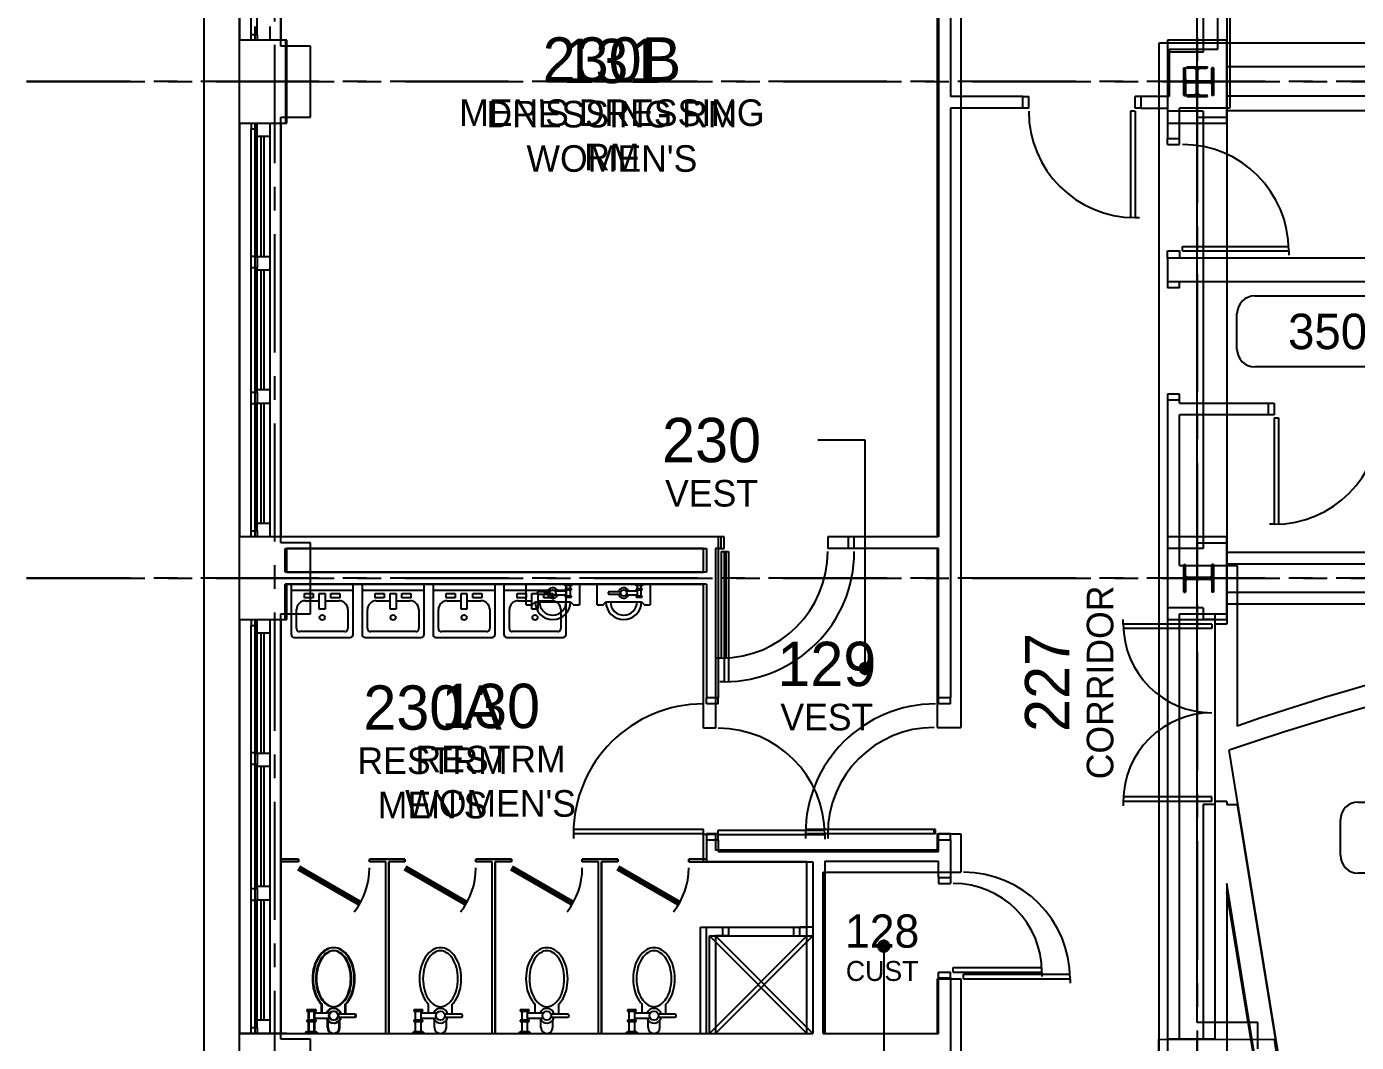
# Model space of a CAD drawing. Header units: inches. Extents: x -116 to 4157, y -436 to 3586.
# Drawn here: x 814 to 1263.9, y 853 to 1196.6 of the extents above; entities that cross this region are included whole.
import ezdxf
from ezdxf.enums import TextEntityAlignment as Align

# ---------------------------------------------------------------- set-up
doc = ezdxf.new("R2010")
doc.units = ezdxf.units.IN
doc.header["$LTSCALE"] = 32
doc.header["$MEASUREMENT"] = 0
doc.linetypes.add('CENTER', pattern=[2, 1.25, -0.25, 0.25, -0.25])
doc.layers.get('0').update_dxf_attribs({"color": 5, "linetype": 'CONTINUOUS'})
for name, color, linetype in [('F1-BLDG1', 7, 'CONTINUOUS'), ('F1-BLDG3', 161, 'CONTINUOUS'), ('f1-bldg4', 2, 'CONTINUOUS'), ('F1-DOOR1', 3, 'CONTINUOUS'), ('F1-REST1', 12, 'CONTINUOUS'), ('F1-REST2', 8, 'CONTINUOUS'), ('F1-RMNOS', 3, 'CONTINUOUS'), ('F1-WINDOW1', 1, 'CONTINUOUS'), ('F1-WINDOW2', 4, 'CONTINUOUS'), ('F2-BLDG1', 7, 'CONTINUOUS'), ('F2-BLDG3', 161, 'CONTINUOUS'), ('f2-bldg4', 2, 'CONTINUOUS'), ('F2-DOOR1', 3, 'CONTINUOUS'), ('f2-doorjmb', 32, 'CONTINUOUS'), ('F2-REST1', 12, 'CONTINUOUS'), ('F2-REST2', 8, 'CONTINUOUS'), ('F2-RMNOS', 3, 'CONTINUOUS'), ('F2-WINDOW1', 1, 'CONTINUOUS'), ('F2-WINDOW2', 4, 'CONTINUOUS'), ('F3-BLDG1', 7, 'CONTINUOUS'), ('F3-BLDG3', 161, 'CONTINUOUS'), ('f3-bldg4', 2, 'CONTINUOUS'), ('F3-RMNOS', 3, 'CONTINUOUS'), ('F3-STCOLUMN1', 3, 'CONTINUOUS'), ('FB-BLDG1', 7, 'CONTINUOUS'), ('rmcode', 7, 'CONTINUOUS')]:
    doc.layers.add(name, color=color, linetype=linetype)
for name, color, linetype, plot in [('F1-CENTER-MISC', 240, 'CENTER', False), ('F1-COLUMN1', 8, 'CONTINUOUS', False), ('F2-CENTER-MISC', 240, 'CENTER', False), ('F2-COLUMN1', 8, 'CONTINUOUS', False), ('fb-centermisc1', 20, 'CENTER', False)]:
    doc.layers.add(name, color=color, linetype=linetype, plot=plot)
doc.styles.add('ATTR', font='romans.shx', dxfattribs={"width": 0.8, "height": 1.2})
doc.styles.add('rmcode', font='noting.shx')
doc.styles.add('RMNOS', font='HANDLET.SHX')

# ---------------------------------------------------------------- blocks, each defined once
blk = doc.blocks.new('plmb001')
for p, q in [((9.5, 18), (-9.5, 18)), ((-10.5, 17), (-10.5, 0.5)), ((-8.69, 8.62), (-8.69, 15.06)), ((-7.69, 16.06), (7.69, 16.06)), ((8.69, 15.06), (8.69, 8.62)), ((10.5, 0.5), (10.5, 17)), ((-5.97, 3.12), (-5.97, 4.62)), ((-5.97, 4.62), (-2.97, 4.62)), ((-0.97, 5.62), (-5.69, 5.62)), ((-2.97, 4.62), (-2.97, 3.12)), ((-0.97, 8.49), (1.03, 8.49)), ((-0.97, 3.12), (-0.97, 8.49)), ((1.03, 8.49), (1.03, 3.12)), ((5.69, 5.62), (1.03, 5.62)), ((3.03, 4.62), (6.03, 4.62)), ((3.03, 3.12), (3.03, 4.62)), ((6.03, 4.62), (6.03, 3.12)), ((-10.44, 2.12), (10.5, 2.12)), ((-10, 0), (10, 0)), ((-2.97, 3.12), (-5.97, 3.12)), ((1.03, 3.12), (-0.97, 3.12)), ((6.03, 3.12), (3.03, 3.12))]:
    blk.add_line(p, q)
blk.add_circle((0, 11.31), 0.875)
for centre, radius, start, end in [((-9.5, 17), 1, 90, 180), ((9.5, 17), 1, 0, 90), ((-7.69, 15.06), 1, 90, 180), ((7.69, 15.06), 1, 0, 90), ((-5.69, 8.62), 3, 180, 270), ((5.69, 8.62), 3, 270, 0), ((-10, 0.5), 0.5, 180, 270), ((10, 0.5), 0.5, 270, 0)]:
    blk.add_arc(centre, radius, start, end)
blk = doc.blocks.new('plmb014')
for p, q in [((-9, -7), (-9, 0)), ((-9, 0), (9, 0)), ((3.85, 0), (6.65, 0)), ((9, 0), (9, -7)), ((-0.98, -2.6501), (-4.9, -2.6501)), ((-4.9, -3.35), (-0.98, -3.35)), ((0.7826, -2.3), (4.55, -2.3)), ((4.55, -3.7), (0.784, -3.7)), ((4.2, -0.35), (6.3, -0.35)), ((4.2, -1.6), (4.2, -1.95)), ((6.3, -1.6), (4.2, -1.6)), ((4.2, -1.95), (6.3, -1.95)), ((4.2, -4.05), (4.2, -4.4001)), ((6.3, -4.05), (4.2, -4.05)), ((4.2, -4.4001), (6.3, -4.4001)), ((4.55, -0.35), (4.55, -1.6)), ((4.55, -1.95), (4.55, -4.05)), ((5.95, -1.6), (5.95, -0.35)), ((5.95, -4.05), (5.95, -1.95)), ((6.3, -1.95), (6.3, -1.6)), ((6.3, -4.4001), (6.3, -4.05)), ((-9, -7), (-7, -7)), ((-7, -7), (-6, -6)), ((-6, -6), (6, -6)), ((6, -6), (7, -7)), ((7, -7), (9, -7))]:
    blk.add_line(p, q)
blk.add_circle((0, -3), 1.05)
for centre, radius, start, end in [((4.215, 0.0154), 0.3657, 182.4084, 267.5916), ((6.285, 0.0154), 0.3657, 272.4084, 357.5916), ((-4.9, -3), 0.35, 90, 270), ((0, -3), 1.75, 23.578178, 168.577), ((0, -3), 1.75, 191.8763, 336.5863), ((0, -6), 6, 180, 0), ((0, -6), 4.5, 180, 0)]:
    blk.add_arc(centre, radius, start, end)
at = {"style": 'ATTR', "width": 0.8, "flags": 9}
blk.add_attdef('ESTCODE', (0, 0), '', height=0.00000036, dxfattribs=at)
blk = doc.blocks.new('STRL006')
for p, q in [((1.875, 5), (-1.875, 5)), ((-1.875, 5), (-1.875, 4.75)), ((-0.375, 4.75), (-1.875, 4.75)), ((-0.125, 0.5), (-0.125, 4.5)), ((0.125, 0.5), (0.125, 4.5)), ((0.375, 4.75), (1.875, 4.75)), ((1.875, 5), (1.875, 4.75)), ((-1.875, 0), (-1.875, 0.25)), ((-0.375, 0.25), (-1.875, 0.25)), ((1.875, 0), (-1.875, 0)), ((0.375, 0.25), (1.875, 0.25)), ((1.875, 0), (1.875, 0.25))]:
    blk.add_line(p, q)
for centre, start, end in [((-0.375, 4.5), 360, 90), ((0.375, 4.5), 90, 180), ((-0.375, 0.5), 270, 0), ((0.375, 0.5), 180, 270)]:
    blk.add_arc(centre, 0.25, start, end)
blk = doc.blocks.new('STRL005')
for p, q in [((1.39, 5), (-1.39, 5)), ((-1.39, 5), (-1.39, 4.94)), ((-0.34, 4.71), (-1.23, 4.78)), ((-0.11, 5), (-0.02, 5)), ((-0.11, 4.46), (-0.11, 0.53)), ((0.11, 4.46), (0.11, 0.53)), ((0.34, 4.71), (1.23, 4.78)), ((1.39, 5), (1.39, 4.94)), ((-1.39, -0.01), (-1.39, 0.06)), ((-0.34, 0.28), (-1.23, 0.21)), ((0.34, 0.28), (1.23, 0.21)), ((1.39, -0.01), (1.39, 0.06)), ((1.39, -0.01), (-1.39, -0.01)), ((-0.11, -0.01), (-0.02, -0.01))]:
    blk.add_line(p, q)
for centre, radius, start, end in [((-1.23, 4.94), 0.156, 180, 270), ((-0.36, 4.46), 0.25, 0, 85.6026), ((0.36, 4.46), 0.25, 94.3974, 180), ((1.23, 4.94), 0.156, 270, 0), ((-1.23, 0.06), 0.156, 90, 180), ((-0.36, 0.53), 0.25, 274.3974, 360), ((0.36, 0.53), 0.25, 180, 265.6026), ((1.23, 0.06), 0.156, 0, 90)]:
    blk.add_arc(centre, radius, start, end)
blk = doc.blocks.new('ADR-30R')
for p, q in [((-1.5, 1), (-1.5, 30.96)), ((0, 31), (1.5, 31)), ((0, 1), (0, 31)), ((0, 1), (-1.5, 1))]:
    blk.add_line(p, q)
blk.add_arc((0, 1), 30, 90, 180)
blk = doc.blocks.new('ADR-30L')
for p, q in [((0, 31), (-1.5, 31)), ((0, 1), (0, 31)), ((1.5, 1), (1.5, 30.96)), ((0, 1), (1.5, 1))]:
    blk.add_line(p, q)
blk.add_arc((0, 1), 30, 0, 90)
blk = doc.blocks.new('ADR-36R')
for p, q in [((-1.5, 1), (-1.5, 36.97)), ((0, 1), (0, 37)), ((0, 37), (1.5, 37)), ((0, 1), (-1.5, 1))]:
    blk.add_line(p, q)
blk.add_arc((0, 1), 36, 90, 180)
blk = doc.blocks.new('ADR-36L')
for p, q in [((0, 37), (-1.5, 37)), ((0, 1), (0, 37)), ((1.5, 1), (1.5, 36.97)), ((0, 1), (1.5, 1))]:
    blk.add_line(p, q)
blk.add_arc((0, 1), 36, 0, 90)
blk = doc.blocks.new('DOOR24-R')
at = {"const_width": 2}
blk.add_lwpolyline([(0, 2), (-20.78, 14)], dxfattribs=at)
blk.add_arc((0, 2), 24, 141.7098, 180)
blk = doc.blocks.new('plmb013')
for p, q in [((-2, -2), (-2, -4.5)), ((2, -2), (2, -4.5)), ((5.5, 0), (9.5, 0)), ((6, -0.5), (9, -0.5)), ((9, -4), (6, -4)), ((6, -4), (6, -4.5)), ((6.5, -0.5), (6.5, -4)), ((8.5, -4), (8.5, -0.5)), ((9, -4.5), (9, -4)), ((-1.4, -5.5), (-7, -5.5)), ((-7, -6.5), (-1.4, -6.5)), ((-4, -7), (-4, -9.86)), ((1.1, -5), (6.5, -5)), ((6.5, -7), (1.12, -7)), ((4, -7), (4, -9.86)), ((6, -4.5), (9, -4.5)), ((9, -7.5), (6, -7.5)), ((6, -7.5), (6, -8)), ((6, -8), (9, -8)), ((6.5, -4.5), (6.5, -7.5)), ((8.5, -7.5), (8.5, -4.5)), ((9, -8), (9, -7.5))]:
    blk.add_line(p, q)
for points in [[(-4, -9.86, 0.048991), (-5, -11.08, 0.080337), (-6.5, -14.33, 0.068118), (-7.07, -18.5, 0.068118), (-6.5, -22.67, 0.080337), (-5, -25.92, 0.107079), (-2.55, -28.28, 0.138729), (0, -29, 0.138729)], [(0, -29, 0.138729), (2.55, -28.28, 0.107079), (5, -25.92, 0.080337), (6.5, -22.67, 0.068118), (7.07, -18.5, 0.068118), (6.5, -14.33, 0.080337), (5, -11.08, 0.048991), (4, -9.86, 0.138729)]]:
    blk.add_lwpolyline(points, format="xyb")
blk.add_lwpolyline([(0, -27.95, 0.147629), (2.09, -27.32, 0.10713), (4.17, -25.18, 0.076355), (5.42, -22.28, 0.063283), (5.9, -18.5, 0.063283), (5.42, -14.72, 0.076355), (4.17, -11.82, 0.10713), (2.09, -9.68, 0.147629), (0, -9.05, 0.147629), (-2.09, -9.68, 0.10713), (-4.17, -11.82, 0.076355), (-5.42, -14.72, 0.063283), (-5.9, -18.5, 0.063283), (-5.42, -22.28, 0.076355), (-4.17, -25.18, 0.10713), (-2.09, -27.32, 0.147629)], format="xyb", close=True)
blk.add_circle((0, -6), 1.5)
for centre, radius, start, end in [((0, -2), 2, 0, 180), ((6.02, 0.02), 0.522, 182.4084, 267.5916), ((8.98, 0.02), 0.522, 272.4084, 357.5916), ((0, -6), 2.5, 23.5782, 168.577), ((-7, -6), 0.5, 90, 270), ((-3, -7), 1, 150.0031, 180), ((0, -6), 2.5, 191.8763, 336.4218)]:
    blk.add_arc(centre, radius, start, end)
at = {"style": 'ATTR', "width": 0.8, "flags": 9}
blk.add_attdef('ESTCODE', (5.5, 0), '', height=0.0000769, dxfattribs=at)
blk = doc.blocks.new('RMNOS')
at = {"color": 11}
for p, q in [((-0.3125, 0.125), (0.3125, 0.125)), ((-0.375, -0.0625), (-0.375, 0.0625)), ((0.375, 0.0625), (0.375, -0.0625)), ((0.3125, -0.125), (-0.3125, -0.125))]:
    blk.add_line(p, q, dxfattribs=at)
for centre, start, end in [((-0.3125, 0.0625), 90, 180), ((0.3125, 0.0625), 0, 90), ((-0.3125, -0.0625), 180, 270), ((0.3125, -0.0625), 270, 0)]:
    blk.add_arc(centre, 0.0625, start, end, dxfattribs=at)
at = {"color": 9, "style": 'RMNOS'}
blk.add_attdef('ROOM', text='', height=0.125, dxfattribs=at).set_placement((0, 0), align=Align.MIDDLE)
blk = doc.blocks.new('RMNOS-2')
at = {"color": 6, "style": 'RMNOS'}
blk.add_attdef('ROOM', text='', height=0.1172, dxfattribs=at).set_placement((0, 0), align=Align.MIDDLE)
at = {"layer": 'rmcode', "color": 4, "style": 'rmcode'}
for tag, p in [('RMCODE-1', (0, -0.1406)), ('RMCODE-2', (0, -0.2578))]:
    blk.add_attdef(tag, text='', height=0.0703, dxfattribs=at).set_placement(p, align=Align.MIDDLE)
blk = doc.blocks.new('RMNOS-1')
at = {"color": 9, "style": 'RMNOS'}
blk.add_attdef('ROOM', text='', height=0.15625, dxfattribs=at).set_placement((0, 0), align=Align.MIDDLE)
at = {"layer": 'rmcode', "color": 61, "style": 'rmcode'}
for tag, p in [('RMCODE-1', (0, -0.1875)), ('RMCODE-2', (0, -0.34375))]:
    blk.add_attdef(tag, text='', height=0.09375, dxfattribs=at).set_placement(p, align=Align.MIDDLE)
blk = doc.blocks.new('ADR-44L')
for p, q in [((0, 45), (-1.5, 45)), ((0, 1), (0, 45)), ((1.5, 1), (1.5, 44.97)), ((0, 1), (1.5, 1))]:
    blk.add_line(p, q)
blk.add_arc((0, 1), 44, 0, 90)
blk = doc.blocks.new('ADR-44R')
for p, q in [((0, 1), (0, 45)), ((0, 45), (1.5, 45)), ((-1.5, 1), (-1.5, 44.97)), ((0, 1), (-1.5, 1))]:
    blk.add_line(p, q)
blk.add_arc((0, 1), 44, 90, 180)

msp = doc.modelspace()

# ---------------------------------------------------------------- linework, layer by layer
at = {"layer": 'F1-BLDG1'}
for p, q in [((1130.03, 1352), (1130.03, 959.5)), ((1122.03, 1346), (1122.03, 1024)), ((1212.03, 1335), (1212.03, 1188)), ((1220.03, 1330), (1220.03, 994.5)), ((902.03, 1192), (886.03, 1192)), ((886.03, 1164), (886.03, 1192)), ((902.03, 1164), (902.03, 1192)), ((1200.03, 1188), (1200.03, 1168)), ((1212.03, 1188), (1200.03, 1188)), ((1212.03, 1168), (1200.03, 1168)), ((1212.03, 1168), (1212.03, 1020)), ((886.03, 1164), (902.03, 1164)), ((902.03, 1024), (886.03, 1024)), ((886.03, 996), (886.03, 1024)), ((1049.03, 1024), (902.03, 1024)), ((1049.03, 1020), (1049.03, 1024)), ((1122.03, 1024), (1085.03, 1024)), ((1085.03, 1024), (1085.03, 1020)), ((1049.03, 1020), (1047.03, 1020)), ((1047.03, 1020), (1047.03, 959.25)), ((1122.03, 1020), (1085.03, 1020)), ((1122.03, 1020), (1122.03, 959.5)), ((1200.03, 1020), (1200.03, 1000)), ((1212.03, 1020), (1200.03, 1020)), ((902.03, 996), (902.03, 1008)), ((902.03, 1008), (1043.03, 1008)), ((1043.03, 959.25), (1043.03, 1008)), ((1212.03, 1000), (1200.03, 1000)), ((1212.03, 1000), (1212.03, 996)), ((886.03, 996), (902.03, 996)), ((1216.03, 996), (1212.03, 996)), ((1216.03, 996), (1216.03, 994.5)), ((1220.03, 994.5), (1216.03, 994.5)), ((1047.03, 959.25), (1043.03, 959.25)), ((1122.03, 959.5), (1130.03, 959.5)), ((1212.03, 933.5), (1212.03, 854)), ((1216.03, 933.5), (1212.03, 933.5)), ((1220.03, 934.5), (1216.03, 934.5)), ((1216.03, 934.5), (1216.03, 933.5)), ((1220.03, 934.5), (1220.03, 933.5)), ((1220.03, 933.5), (1223.72, 933.5)), ((1271.54, 638.84), (1223.72, 933.5)), ((1043.03, 914), (1043.03, 923.25)), ((1047.03, 923.25), (1043.03, 923.25)), ((1047.03, 923.25), (1047.03, 918)), ((1122.03, 923.5), (1130.03, 923.5)), ((1122.03, 923.5), (1122.03, 918)), ((1130.03, 923.5), (1130.03, 910.5)), ((1122.03, 918), (1047.03, 918)), ((1078.03, 914), (1043.03, 914)), ((1078.03, 856), (1078.03, 914)), ((1083.53, 856), (1083.53, 910.5)), ((1083.53, 910.5), (1130.03, 910.5)), ((1122.03, 874.5), (1130.03, 874.5)), ((1122.03, 874.5), (1122.03, 856)), ((1130.03, 874.5), (1130.03, 826)), ((902.03, 856), (886.03, 856)), ((886.03, 660), (886.03, 856)), ((902.03, 856), (1078.03, 856)), ((1083.53, 856), (1122.03, 856)), ((1200.03, 854), (1200.03, 749)), ((1212.03, 854), (1200.03, 854))]:
    msp.add_line(p, q, dxfattribs=at)
at = {"layer": 'F1-BLDG3'}
for p, q in [((902.03, 1012), (902.03, 1020)), ((1043.03, 1020), (902.03, 1020)), ((1043.03, 1012), (1043.03, 1020)), ((902.03, 1012), (1043.03, 1012)), ((1220.03, 903.76), (1220.03, 830)), ((1252.63, 705.5), (1220.03, 903.76))]:
    msp.add_line(p, q, dxfattribs=at)
at = {"layer": 'f1-bldg4'}
for p, q in [((886.03, 1332), (886.03, 1192)), ((900.03, 1332), (900.03, 1192)), ((886.03, 1164), (886.03, 1024)), ((900.03, 1164), (900.03, 1024)), ((886.03, 996), (886.03, 856)), ((900.03, 996), (900.03, 856))]:
    msp.add_line(p, q, dxfattribs=at)
at = {"layer": 'F1-CENTER-MISC'}
for p, q in [((898.03, -1.6), (898.03, 1376)), ((1210.03, -34), (1210.03, 1369)), ((814.03, 1178), (2193.03, 1178)), ((2193.03, 1010), (814.03, 1010))]:
    msp.add_line(p, q, dxfattribs=at)
at = {"layer": 'F1-REST1'}
for p, q in [((906.03, 915), (900.03, 915)), ((906.03, 914), (900.03, 914)), ((906.03, 915), (906.03, 914)), ((930.03, 914), (930.03, 915)), ((942.03, 915), (930.03, 915)), ((935.53, 914), (930.03, 914)), ((935.53, 856), (935.53, 914)), ((942.03, 914), (936.53, 914)), ((936.53, 856), (936.53, 914)), ((942.03, 914), (942.03, 915)), ((966.03, 914), (966.03, 915)), ((978.03, 915), (966.03, 915)), ((971.53, 914), (966.03, 914)), ((971.53, 856), (971.53, 914)), ((978.03, 914), (972.53, 914)), ((972.53, 856), (972.53, 914)), ((978.03, 914), (978.03, 915)), ((1002.03, 914), (1002.03, 915)), ((1014.03, 915), (1002.03, 915)), ((1007.53, 914), (1002.03, 914)), ((1007.53, 856), (1007.53, 914)), ((1014.03, 914), (1008.53, 914)), ((1008.53, 856), (1008.53, 914)), ((1014.03, 914), (1014.03, 915)), ((1043.03, 915), (1038.03, 915)), ((1038.03, 914), (1038.03, 915)), ((1043.03, 914), (1038.03, 914)), ((1042.03, 856), (1042.03, 892)), ((1042.03, 892), (1049.53, 892)), ((1049.53, 889), (1049.53, 892)), ((1073.53, 889), (1073.53, 892)), ((1073.53, 892), (1078.03, 892)), ((1045.03, 889), (1049.53, 889)), ((1045.03, 856), (1045.03, 889)), ((1073.53, 889), (1078.03, 889))]:
    msp.add_line(p, q, dxfattribs=at)
at = {"layer": 'F1-REST2'}
for p, q in [((902.03, 1008), (914.03, 1008)), ((1049.53, 892), (1073.53, 892)), ((1078.03, 889), (1045.03, 856)), ((1045.03, 889), (1078.03, 856)), ((1049.53, 889), (1073.53, 889))]:
    msp.add_line(p, q, dxfattribs=at)
at = {"layer": 'F1-WINDOW1'}
for p, q in [((890.03, 1194), (890.03, 1237)), ((892.03, 1194), (892.03, 1237)), ((890.03, 1119), (890.03, 1162)), ((892.03, 1119), (892.03, 1162)), ((890.03, 1073), (890.03, 1115)), ((892.03, 1073), (892.03, 1115)), ((890.03, 1026), (890.03, 1069)), ((892.03, 1026), (892.03, 1069)), ((890.03, 951), (890.03, 994)), ((892.03, 951), (892.03, 994)), ((890.03, 905), (890.03, 947)), ((892.03, 905), (892.03, 947)), ((890.03, 858), (890.03, 901)), ((892.03, 858), (892.03, 901))]:
    msp.add_line(p, q, dxfattribs=at)
at = {"layer": 'F1-WINDOW2'}
for p, q in [((890.03, 1192), (890.03, 1194)), ((890.03, 1194), (892.03, 1194)), ((892.03, 1194), (892.03, 1192)), ((890.03, 1164), (890.03, 1162)), ((890.03, 1162), (892.03, 1162)), ((892.03, 1162), (892.03, 1164)), ((890.03, 1115), (890.03, 1119)), ((890.03, 1119), (892.03, 1119)), ((892.03, 1119), (892.03, 1115)), ((892.03, 1115), (890.03, 1115)), ((890.03, 1073), (892.03, 1073)), ((890.03, 1069), (890.03, 1073)), ((892.03, 1073), (892.03, 1069)), ((892.03, 1069), (890.03, 1069)), ((890.03, 1026), (892.03, 1026)), ((890.03, 1024), (890.03, 1026)), ((892.03, 1026), (892.03, 1024)), ((890.03, 996), (890.03, 994)), ((892.03, 994), (892.03, 996)), ((890.03, 994), (892.03, 994)), ((890.03, 947), (890.03, 951)), ((890.03, 951), (892.03, 951)), ((892.03, 951), (892.03, 947)), ((892.03, 947), (890.03, 947)), ((890.03, 905), (892.03, 905)), ((890.03, 901), (890.03, 905)), ((892.03, 905), (892.03, 901)), ((892.03, 901), (890.03, 901)), ((890.03, 858), (892.03, 858)), ((890.03, 856), (890.03, 858)), ((892.03, 858), (892.03, 856))]:
    msp.add_line(p, q, dxfattribs=at)
at = {"layer": 'F2-BLDG1'}
for p, q in [((1122.53, 1347), (1122.53, 1024)), ((1126.53, 1347), (1126.53, 1173)), ((1217.03, 1189), (1217.03, 1340.5)), ((1221.03, 1340), (1221.03, 1169)), ((901.78, 1192), (886.03, 1192)), ((886.03, 1164), (886.03, 1192)), ((901.78, 1164), (901.78, 1192)), ((1200.53, 1189), (1200.53, 1173)), ((1200.53, 1189), (1217.03, 1189)), ((1151.03, 1173), (1126.53, 1173)), ((1151.03, 1169), (1151.03, 1173)), ((1191.03, 1169), (1191.03, 1173)), ((1200.53, 1173), (1191.03, 1173)), ((1126.53, 1169), (1126.53, 969.5)), ((1151.03, 1169), (1126.53, 1169)), ((1191.03, 1169), (1200.03, 1169)), ((1200.03, 1169), (1200.03, 1158.75)), ((1221.03, 1169), (1204.03, 1169)), ((1204.03, 1158.75), (1204.03, 1169)), ((886.03, 1164), (901.78, 1164)), ((1200.03, 1158.75), (1204.03, 1158.75)), ((1200.03, 1118.25), (1200.03, 1110.25)), ((1634.03, 1118.25), (1200.03, 1118.25)), ((1680.03, 1110.25), (1200.03, 1110.25)), ((1204.03, 1070.25), (1200.03, 1070.25)), ((1200.03, 1070.25), (1200.03, 728)), ((1204.03, 1069.25), (1204.03, 1070.25)), ((1204.03, 1069.25), (1234.03, 1069.25)), ((1234.03, 1069.25), (1234.03, 1065.25)), ((1204.03, 1014.25), (1204.03, 1065.25)), ((1234.03, 1065.25), (1204.03, 1065.25)), ((1048.03, 1024), (886.03, 1024)), ((886.03, 996), (886.03, 1024)), ((901.53, 1024), (900.03, 1024)), ((1048.03, 1024), (1048.03, 969.5)), ((1122.53, 1024), (1094.03, 1024)), ((1094.03, 1020), (1094.03, 1024)), ((1122.53, 1020), (1094.03, 1020)), ((1122.53, 969.5), (1122.53, 1020)), ((1204.03, 1014.25), (1223.53, 1014.25)), ((1223.53, 1014.25), (1223.53, 960)), ((901.53, 996), (901.53, 1008)), ((1044.03, 1008), (901.53, 1008)), ((1044.03, 1008), (1044.03, 969.5)), ((886.03, 996), (901.53, 996)), ((1048.03, 969.5), (1044.03, 969.5)), ((1126.53, 969.5), (1122.53, 969.5)), ((1271.54, 638.78), (1220.84, 951.82)), ((1044.03, 921.5), (1048.03, 921.5)), ((1044.03, 921.5), (1044.03, 914)), ((1048.03, 921.5), (1048.03, 917.5)), ((1122.53, 917.5), (1122.53, 921.5)), ((1122.53, 921.5), (1126.53, 921.5)), ((1126.53, 921.5), (1126.53, 908.75)), ((1044.03, 914), (1080.03, 914)), ((1048.03, 917.5), (1122.53, 917.5)), ((1080.03, 914), (1080.03, 856)), ((1084.03, 914.25), (1084.03, 856)), ((1084.03, 914.25), (1122.53, 914.25)), ((1122.53, 908.75), (1122.53, 914.25)), ((1122.53, 908.75), (1126.53, 908.75)), ((1122.53, 856), (1122.53, 874.75)), ((1122.53, 874.75), (1126.53, 874.75)), ((1126.53, 874.75), (1126.53, 780)), ((886.03, 856), (1080.03, 856)), ((886.03, 660), (886.03, 856)), ((901.53, 856), (900.03, 856)), ((1084.03, 856), (1122.53, 856))]:
    msp.add_line(p, q, dxfattribs=at)
for centre, radius, start, end in [((1522.03, 73), 929, 71.08214, 108.91786), ((1523.33, 86.34), 923.66, 100.11997, 108.93975)]:
    msp.add_arc(centre, radius, start, end, dxfattribs=at)
at = {"layer": 'F2-BLDG3'}
for p, q in [((901.53, 1020), (1044.03, 1020)), ((901.53, 1012), (901.53, 1020)), ((1044.03, 1020), (1044.03, 1012)), ((1044.03, 1012), (901.53, 1012)), ((1204.03, 854), (1204.03, 998)), ((1204.03, 998), (1216.03, 998)), ((1216.03, 998), (1216.03, 854)), ((1220.03, 906.76), (1220.03, 705.5)), ((1252.63, 705.5), (1220.03, 906.76)), ((1216.03, 854), (1204.03, 854))]:
    msp.add_line(p, q, dxfattribs=at)
at = {"layer": 'f2-bldg4'}
for p, q in [((874.03, 1372), (874.03, 663.75)), ((886.03, 1192), (886.03, 1332)), ((900.03, 1192), (900.03, 1332)), ((886.03, 1024), (886.03, 1164)), ((900.03, 1024), (900.03, 1164)), ((886.03, 856), (886.03, 996)), ((900.03, 856), (900.03, 996))]:
    msp.add_line(p, q, dxfattribs=at)
at = {"layer": 'F2-CENTER-MISC'}
for p, q in [((1210.03, 1369), (1210.03, 7)), ((2193.03, 1178), (814.03, 1178)), ((814.03, 1010), (2193.03, 1010))]:
    msp.add_line(p, q, dxfattribs=at)
at = {"layer": 'f2-doorjmb'}
for p, q in [((1151.03, 1173), (1153.03, 1173)), ((1153.03, 1169), (1153.03, 1173)), ((1189.03, 1169), (1189.03, 1173)), ((1191.03, 1173), (1189.03, 1173)), ((1153.03, 1169), (1151.03, 1169)), ((1191.03, 1169), (1189.03, 1169)), ((1200.03, 1156.75), (1200.03, 1158.75)), ((1200.03, 1156.75), (1204.03, 1156.75)), ((1204.03, 1156.75), (1204.03, 1158.75)), ((1200.03, 1118.25), (1200.03, 1120.75)), ((1200.03, 1120.75), (1204.03, 1120.75)), ((1204.03, 1120.75), (1204.03, 1118.25)), ((1200.03, 1110.25), (1200.03, 1108.25)), ((1204.03, 1108.25), (1200.03, 1108.25)), ((1204.03, 1108.25), (1204.03, 1110.25)), ((1200.03, 1072.25), (1200.03, 1070.25)), ((1204.03, 1072.25), (1200.03, 1072.25)), ((1204.03, 1070.25), (1204.03, 1072.25)), ((1234.03, 1069.25), (1236.03, 1069.25)), ((1236.03, 1069.25), (1236.03, 1065.25)), ((1236.03, 1065.25), (1234.03, 1065.25)), ((1050.03, 1024), (1048.03, 1024)), ((1050.03, 1020), (1050.03, 1024)), ((1092.03, 1020), (1092.03, 1024)), ((1094.03, 1024), (1092.03, 1024)), ((1048.03, 1020), (1050.03, 1020)), ((1094.03, 1020), (1092.03, 1020)), ((1044.03, 967.5), (1044.03, 969.5)), ((1048.03, 967.5), (1044.03, 967.5)), ((1048.03, 967.5), (1048.03, 969.5)), ((1122.53, 967.5), (1122.53, 969.5)), ((1126.53, 967.5), (1122.53, 967.5)), ((1126.53, 967.5), (1126.53, 969.5)), ((1048.03, 923.5), (1044.03, 923.5)), ((1044.03, 923.5), (1044.03, 921.5)), ((1048.03, 921.5), (1048.03, 923.5)), ((1126.53, 923.5), (1122.53, 923.5)), ((1122.53, 921.5), (1122.53, 923.5)), ((1126.53, 921.5), (1126.53, 923.5)), ((1122.53, 908.75), (1122.53, 906.75)), ((1126.53, 908.75), (1126.53, 906.75)), ((1122.53, 906.75), (1126.53, 906.75)), ((1122.53, 876.75), (1126.53, 876.75)), ((1122.53, 874.75), (1122.53, 876.75)), ((1126.53, 874.75), (1126.53, 876.75))]:
    msp.add_line(p, q, dxfattribs=at)
at = {"layer": 'F2-REST1'}
for p, q in [((900.03, 915), (906.03, 915)), ((906.03, 914), (900.03, 914)), ((906.03, 915), (906.03, 914)), ((930.03, 914), (930.03, 915)), ((930.03, 915), (942.03, 915)), ((935.53, 914), (930.03, 914)), ((935.53, 856), (935.53, 914)), ((942.03, 914), (936.53, 914)), ((936.53, 914), (936.53, 856)), ((942.03, 915), (942.03, 914)), ((966.03, 914), (966.03, 915)), ((966.03, 915), (978.03, 915)), ((971.53, 914), (966.03, 914)), ((971.53, 856), (971.53, 914)), ((978.03, 914), (972.53, 914)), ((972.53, 914), (972.53, 856)), ((978.03, 915), (978.03, 914)), ((1002.03, 914), (1002.03, 915)), ((1002.03, 915), (1014.03, 915)), ((1007.53, 914), (1002.03, 914)), ((1007.53, 856), (1007.53, 914)), ((1014.03, 914), (1008.53, 914)), ((1008.53, 914), (1008.53, 856)), ((1014.03, 915), (1014.03, 914)), ((1044.03, 915), (1038.03, 915)), ((1038.03, 915), (1038.03, 914)), ((1038.03, 914), (1044.03, 914)), ((1044.03, 856), (1044.03, 892)), ((1044.03, 892), (1051.53, 892)), ((1051.53, 892), (1051.53, 889)), ((1080.03, 892), (1075.53, 892)), ((1075.53, 892), (1075.53, 889)), ((1051.53, 889), (1047.03, 889)), ((1047.03, 889), (1047.03, 856)), ((1075.53, 889), (1080.03, 889))]:
    msp.add_line(p, q, dxfattribs=at)
at = {"layer": 'F2-REST2'}
for p, q in [((1051.53, 892), (1075.53, 892)), ((1047.03, 889), (1080.03, 856)), ((1080.03, 889), (1047.03, 856)), ((1051.53, 889), (1075.53, 889))]:
    msp.add_line(p, q, dxfattribs=at)
at = {"layer": 'F2-RMNOS', "color": 3}
for p, q in [((1097.75, 1056.75), (1081.75, 1056.75)), ((1097.75, 989.25), (1097.75, 1056.75)), ((1097.75, 977.25), (1097.75, 989.25)), ((1104, 887.75), (1104, 875.75)), ((1104, 875.75), (1104, 844.25))]:
    msp.add_line(p, q, dxfattribs=at)
at = {"layer": 'F2-RMNOS', "color": 3, "const_width": 2.25}
for points in [[(1097.75, 980.62, 1), (1097.75, 978.38, 1)], [(1104, 884.38, 1), (1104, 886.62, 1)]]:
    msp.add_lwpolyline(points, format="xyb", close=True, dxfattribs=at)
at = {"layer": 'F2-WINDOW1'}
for p, q in [((891.41, 1118.87), (891.41, 1159.5)), ((893.41, 1118.87), (893.41, 1159.5)), ((894.41, 1118.87), (894.41, 1159.5)), ((896.41, 1118.87), (896.41, 1159.5)), ((891.41, 1073.75), (891.41, 1114.37)), ((893.41, 1073.75), (893.41, 1114.37)), ((894.41, 1073.75), (894.41, 1114.37)), ((896.41, 1073.75), (896.41, 1114.37)), ((891.41, 1028.62), (891.41, 1069.25)), ((893.41, 1028.62), (893.41, 1069.25)), ((894.41, 1028.62), (894.41, 1069.25)), ((896.41, 1028.62), (896.41, 1069.25)), ((891.41, 950.87), (891.41, 991.5)), ((893.41, 950.87), (893.41, 991.5)), ((894.41, 950.87), (894.41, 991.5)), ((896.41, 950.87), (896.41, 991.5)), ((891.41, 905.75), (891.41, 946.37)), ((893.41, 905.75), (893.41, 946.37)), ((894.41, 905.75), (894.41, 946.37)), ((896.41, 905.75), (896.41, 946.37)), ((891.41, 860.62), (891.41, 901.25)), ((893.41, 860.62), (893.41, 901.25)), ((894.41, 860.62), (894.41, 901.25)), ((896.41, 860.62), (896.41, 901.25))]:
    msp.add_line(p, q, dxfattribs=at)
at = {"layer": 'F2-WINDOW2'}
for p, q in [((891.41, 1192), (891.41, 1196.62)), ((896.41, 1192), (896.41, 1196.62)), ((891.41, 1159.5), (891.41, 1164)), ((896.41, 1159.5), (896.41, 1164)), ((891.41, 1159.5), (896.41, 1159.5)), ((891.41, 1118.87), (896.41, 1118.87)), ((891.41, 1114.37), (891.41, 1118.87)), ((896.41, 1114.37), (896.41, 1118.87)), ((891.41, 1114.37), (896.41, 1114.37)), ((896.41, 1073.75), (891.41, 1073.75)), ((891.41, 1069.25), (891.41, 1073.75)), ((896.41, 1069.25), (896.41, 1073.75)), ((891.41, 1069.25), (896.41, 1069.25)), ((891.41, 1028.62), (896.41, 1028.62)), ((891.41, 1024), (891.41, 1028.62)), ((896.41, 1024), (896.41, 1028.62)), ((891.41, 991.5), (891.41, 996)), ((896.41, 991.5), (896.41, 996)), ((891.41, 991.5), (896.41, 991.5)), ((891.41, 950.87), (896.41, 950.87)), ((891.41, 946.37), (891.41, 950.87)), ((896.41, 946.37), (896.41, 950.87)), ((891.41, 946.37), (896.41, 946.37)), ((896.41, 905.75), (891.41, 905.75)), ((891.41, 901.25), (891.41, 905.75)), ((896.41, 901.25), (896.41, 905.75)), ((891.41, 901.25), (896.41, 901.25)), ((891.41, 856), (891.41, 860.62)), ((891.41, 860.62), (896.41, 860.62)), ((896.41, 856), (896.41, 860.62))]:
    msp.add_line(p, q, dxfattribs=at)
at = {"layer": 'F3-BLDG1'}
for p, q in [((1847.03, 1191), (1197.03, 1191)), ((1197.03, 1191), (1197.03, 519)), ((1210.03, 1166), (1220.03, 1166)), ((1210.03, 1022), (1210.03, 1166)), ((1220.03, 1166), (1220.03, 1168.25)), ((1220.03, 1168.25), (1305.03, 1168.25)), ((1210.03, 1022), (1220.03, 1022)), ((1220.03, 1022), (1220.03, 1018.75)), ((1305.03, 1018.75), (1220.03, 1018.75)), ((1220.03, 998), (1220.03, 1001.25)), ((1395.53, 1001.25), (1220.03, 1001.25)), ((1210.03, 998), (1220.03, 998)), ((1210.03, 859.75), (1210.03, 998)), ((1230.53, 859.75), (1210.03, 859.75)), ((1230.53, 850.75), (1230.53, 859.75))]:
    msp.add_line(p, q, dxfattribs=at)
at = {"layer": 'F3-BLDG3'}
for p, q in [((1824.03, 1183), (1220.03, 1183)), ((1220.03, 1183), (1220.03, 1173.25)), ((1220.03, 1173.25), (1824.03, 1173.25)), ((1220.03, 1014.75), (1220.03, 1005.25)), ((1427.03, 1014.75), (1220.03, 1014.75)), ((1220.03, 1005.25), (1427.03, 1005.25))]:
    msp.add_line(p, q, dxfattribs=at)
at = {"layer": 'f3-bldg4'}
msp.add_line((874.03, 1360), (874.03, 44), dxfattribs=at)
at = {"layer": 'FB-BLDG1'}
for p, q in [((886.03, 44), (886.03, 1360)), ((900.03, 1190), (900.03, 1336)), ((910.03, 1190), (900.03, 1190)), ((910.03, 1166), (910.03, 1190)), ((1220.03, 1192), (1200.03, 1192)), ((1200.03, 1192), (1200.03, 1164)), ((1220.03, 1164), (1220.03, 1192)), ((900.03, 1022), (900.03, 1166)), ((900.03, 1166), (910.03, 1166)), ((1200.03, 1164), (1220.03, 1164)), ((910.03, 1022), (900.03, 1022)), ((910.03, 998), (910.03, 1022)), ((1220.03, 1024), (1200.03, 1024)), ((1200.03, 1024), (1200.03, 996)), ((1220.03, 996), (1220.03, 1024)), ((900.03, 854), (900.03, 998)), ((900.03, 998), (910.03, 998)), ((1200.03, 996), (1220.03, 996)), ((910.03, 854), (900.03, 854)), ((910.03, 844.5), (910.03, 854)), ((1197.03, 844.5), (1197.03, 854)), ((1197.03, 854), (1236.19, 853.92)), ((1271.18, 637.88), (1236.19, 853.92))]:
    msp.add_line(p, q, dxfattribs=at)
at = {"layer": 'fb-centermisc1'}
for p, q in [((1210.03, 1369), (1210.03, -34)), ((2193.03, 1178), (814.03, 1178)), ((2193.03, 1010), (814.03, 1010))]:
    msp.add_line(p, q, dxfattribs=at)

# ---------------------------------------------------------------- block references
at = {"layer": 'F1-COLUMN1', "xscale": -2.5, "yscale": 2, "zscale": 2.5, "rotation": 270}
for p in [(1205.53, 1178), (1205.53, 1010)]:
    msp.add_blockref('STRL006', p, dxfattribs=at)
at = {"layer": 'F1-DOOR1'}
for name, p, rotation in [('ADR-36R', (1049.03, 1020), 180), ('ADR-30R', (1216.03, 994.5), 90), ('ADR-30L', (1216.03, 934.5), 90), ('ADR-36R', (1047.03, 923.25), 270), ('ADR-36L', (1122.03, 923.5), 90), ('ADR-36R', (1130.03, 874.5), 270)]:
    msp.add_blockref(name, p, dxfattribs=dict(at, rotation=rotation))
at = {"layer": 'F1-REST2', "rotation": 180}
for name, p in [('plmb001', (914.03, 1008)), ('plmb001', (938.03, 1008)), ('plmb001', (962.03, 1008)), ('plmb001', (986.03, 1008)), ('DOOR24-R', (906.03, 914)), ('DOOR24-R', (942.03, 914)), ('DOOR24-R', (978.03, 914)), ('DOOR24-R', (1014.03, 914)), ('plmb013', (918.03, 856)), ('plmb013', (954.03, 856)), ('plmb013', (990.03, 856))]:
    msp.add_blockref(name, p, dxfattribs=at)
at = {"layer": 'F1-RMNOS', "xscale": 96, "yscale": 96, "zscale": 96}
for name, p, values in [('RMNOS-1', (1012.03, 1185), {'ROOM': '131', 'RMCODE-1': 'DRESSING RM', 'RMCODE-2': "WOMEN'S"}), ('RMNOS-1', (1084.75, 981.01), {'ROOM': '129', 'RMCODE-1': 'VEST'}), ('RMNOS-1', (971, 966.81), {'ROOM': '130', 'RMCODE-1': 'RESTRM', 'RMCODE-2': "WOMEN'S"}), ('RMNOS-2', (1103.46, 890.63), {'ROOM': '128', 'RMCODE-1': 'CUST'})]:
    msp.add_blockref(name, p, dxfattribs=at).add_auto_attribs(values)
at = {"layer": 'F2-COLUMN1', "xscale": 2.5, "yscale": 2, "zscale": 2.5, "rotation": 270}
for p in [(1205.53, 1178), (1205.53, 1010)]:
    msp.add_blockref('STRL006', p, dxfattribs=at)
at = {"layer": 'F2-DOOR1'}
for name, p, rotation in [('ADR-36L', (1189.03, 1169), 180), ('ADR-36R', (1204.03, 1120.75), 270), ('ADR-36R', (1236.03, 1065.25), 180), ('ADR-44R', (1050.03, 1020), 180), ('ADR-44L', (1044.03, 923.5), 90), ('ADR-44L', (1122.53, 923.5), 90), ('ADR-30R', (1126.53, 876.75), 270)]:
    msp.add_blockref(name, p, dxfattribs=dict(at, rotation=rotation))
at = {"layer": 'F2-REST2', "rotation": 180}
for name, p in [('plmb001', (914.03, 1008)), ('plmb001', (938.03, 1008)), ('plmb001', (962.03, 1008)), ('DOOR24-R', (906.03, 914)), ('DOOR24-R', (942.03, 914)), ('DOOR24-R', (978.03, 914)), ('DOOR24-R', (1014.03, 914)), ('plmb013', (917.78, 856)), ('plmb013', (954.03, 856)), ('plmb013', (990.03, 856)), ('plmb013', (1026.28, 856))]:
    msp.add_blockref(name, p, dxfattribs=at)
at = {"layer": 'F2-REST2'}
for p in [(992.03, 1008), (1016.03, 1008)]:
    msp.add_blockref('plmb014', p, dxfattribs=at)
at = {"layer": 'F2-RMNOS', "xscale": 96, "yscale": 96, "zscale": 96}
for p, values in [((1012.03, 1185.5), {'ROOM': '230B', 'RMCODE-1': "MEN'S DRESSING", 'RMCODE-2': 'RM'}), ((1045.75, 1056.75), {'ROOM': '230', 'RMCODE-1': 'VEST'}), ((951.37, 966.25), {'ROOM': '230A', 'RMCODE-1': 'RESTRM', 'RMCODE-2': "MEN'S"})]:
    msp.add_blockref('RMNOS-1', p, dxfattribs=at).add_auto_attribs(values)
at = {"layer": 'F2-RMNOS', "xscale": 96, "yscale": 96, "zscale": 96, "rotation": 90}
msp.add_blockref('RMNOS-1', (1159.17, 974.75), dxfattribs=at).add_auto_attribs({'ROOM': '227', 'RMCODE-1': 'CORRIDOR'})
at = {"layer": 'F3-RMNOS', "xscale": 96, "yscale": 96, "zscale": 96}
for p, values in [((1259.5, 1093.5), {'ROOM': '350A'}), ((1294.5, 922.25), {'ROOM': '354'})]:
    msp.add_blockref('RMNOS', p, dxfattribs=at).add_auto_attribs(values)
at = {"layer": 'F3-STCOLUMN1', "xscale": 2.5, "yscale": 2, "zscale": 2.5}
for name, p, rotation in [('STRL005', (1210.03, 1183), 180), ('STRL006', (1205.53, 1010), 270)]:
    msp.add_blockref(name, p, dxfattribs=dict(at, rotation=rotation))

doc.saveas('drawing.dxf')
